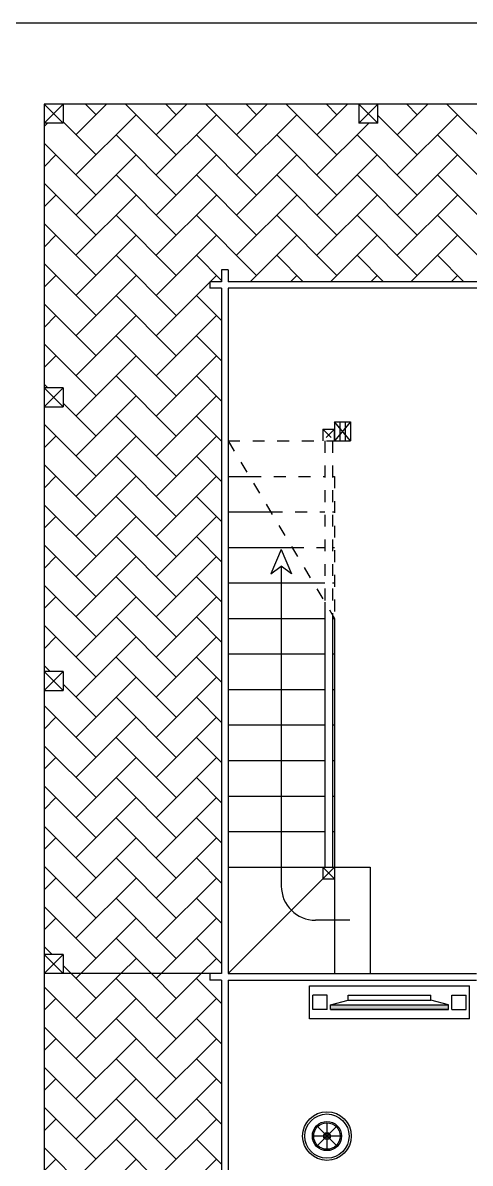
# Model space of a CAD drawing. Header units: inches. Extents: x 86794 to 87086, y 41803 to 41823.
# Drawn here: x 86801.26 to 86805.05, y 41811.87 to 41821.5 of the extents above; entities that cross this region are included whole.
import ezdxf

# ---------------------------------------------------------------- set-up
doc = ezdxf.new("R2010")
doc.units = ezdxf.units.IN
doc.header["$MEASUREMENT"] = 0
doc.linetypes.add('ACAD_ISO03W100', pattern=[30, 12, -18])

msp = doc.modelspace()

# ---------------------------------------------------------------- hatches: boundary and pattern name
at = {"ltscale": 60}
h = msp.add_hatch(dxfattribs=at)
h.set_pattern_fill('AR-HBONE', color=252, scale=0.06)
h.paths.add_polyline_path([(86801.6042, 41820.8167), (86801.6042, 41820.6567), (86801.4442, 41820.6567), (86801.4442, 41818.4201), (86801.6042, 41818.4201), (86801.6042, 41818.2601), (86801.4442, 41818.2601), (86801.4442, 41816.0234), (86801.6042, 41816.0234), (86801.6042, 41815.8634), (86801.4442, 41815.8634), (86801.4442, 41813.6317), (86801.6042, 41813.6317), (86801.6042, 41813.4717), (86802.9442, 41813.4717), (86802.9442, 41819.2617), (86802.8442, 41819.2617), (86802.8442, 41819.3167), (86802.9442, 41819.3167), (86802.9442, 41819.4167), (86802.9992, 41819.4167), (86802.9992, 41819.3167), (86806.0442, 41819.3167), (86806.0442, 41819.3617), (86807.6442, 41819.3617), (86807.6442, 41819.3167), (86808.6892, 41819.3167), (86808.6892, 41819.4167), (86808.7442, 41819.4167), (86808.7442, 41819.3167), (86810.6892, 41819.3167), (86810.6892, 41819.4167), (86810.7442, 41819.4167), (86810.7442, 41819.3167), (86810.8442, 41819.3167), (86810.8442, 41819.2617), (86810.7442, 41819.2617), (86810.7442, 41818.0817), (86810.8442, 41818.0817), (86810.8442, 41818.0267), (86810.7442, 41818.0267), (86810.7442, 41817.4267), (86810.7892, 41817.4267), (86810.7892, 41817.1267), (86810.7442, 41817.1267), (86810.7442, 41816.5267), (86810.8442, 41816.5267), (86810.8442, 41816.4717), (86810.7442, 41816.4717), (86810.7442, 41815.5717), (86810.7892, 41815.5717), (86810.7892, 41814.3717), (86810.7442, 41814.3717), (86810.7442, 41813.4717), (86812.0842, 41813.4717), (86812.0842, 41813.6317), (86812.2442, 41813.6317), (86812.2442, 41815.8634), (86812.0842, 41815.8634), (86812.0842, 41816.0234), (86812.2442, 41816.0234), (86812.2442, 41818.2601), (86812.0842, 41818.2601), (86812.0842, 41818.4201), (86812.2442, 41818.4201), (86812.2442, 41820.6567), (86812.0842, 41820.6567), (86812.0842, 41820.8167), (86809.5842, 41820.8167), (86809.5842, 41820.6567), (86809.4242, 41820.6567), (86809.4242, 41820.8167), (86806.9242, 41820.8167), (86806.9242, 41820.6567), (86806.7642, 41820.6567), (86806.7642, 41820.8167), (86804.2642, 41820.8167), (86804.2642, 41820.6567), (86804.1042, 41820.6567), (86804.1042, 41820.8167)])
h = msp.add_hatch(dxfattribs=at)
h.set_pattern_fill('AR-HBONE', color=252, scale=0.06)
h.paths.add_polyline_path([(86802.9442, 41809.5942), (86802.8992, 41809.5942), (86802.8992, 41811.3942), (86802.9442, 41811.3942), (86802.9442, 41813.4167), (86802.8442, 41813.4167), (86802.8442, 41813.4717), (86801.4442, 41813.4717), (86801.4442, 41806.0167), (86812.2442, 41806.0167), (86812.2442, 41813.4717), (86810.8442, 41813.4717), (86810.8442, 41813.4167), (86810.7442, 41813.4167), (86810.7442, 41811.3942), (86810.7892, 41811.3942), (86810.7892, 41809.5942), (86810.7442, 41809.5942), (86810.7442, 41807.5717), (86810.8442, 41807.5717), (86810.8442, 41807.5167), (86810.7442, 41807.5167), (86810.7442, 41807.4167), (86810.6892, 41807.4167), (86810.6892, 41807.5167), (86810.0167, 41807.5167), (86810.0167, 41807.4717), (86808.4167, 41807.4717), (86808.4167, 41807.5167), (86805.2717, 41807.5167), (86805.2717, 41807.4717), (86803.6717, 41807.4717), (86803.6717, 41807.5167), (86802.9992, 41807.5167), (86802.9992, 41807.4167), (86802.9442, 41807.4167), (86802.9442, 41807.5167), (86802.8442, 41807.5167), (86802.8442, 41807.5717), (86802.9442, 41807.5717)])
h = msp.add_hatch(color=252, dxfattribs=at)
h.dxf.hatch_style = 1
h.paths.add_polyline_path([(86803.8636, 41813.2081), (86803.8636, 41813.1681), (86804.8636, 41813.1681), (86804.8636, 41813.2081)])

# ---------------------------------------------------------------- linework, layer by layer
for p, q in [((86794.4922, 41821.5043), (86821.8296, 41821.5043)), ((86801.4442, 41820.8167), (86801.4442, 41806.0167)), ((86812.2442, 41820.8167), (86801.4442, 41820.8167)), ((86801.6042, 41820.8167), (86801.6042, 41820.6567)), ((86804.1042, 41820.8167), (86804.1042, 41820.6567)), ((86801.6042, 41820.6567), (86801.4442, 41820.6567)), ((86804.2642, 41820.6567), (86804.1042, 41820.6567)), ((86802.9992, 41819.4167), (86802.9442, 41819.4167)), ((86802.9442, 41819.4167), (86802.9442, 41819.3167)), ((86802.9992, 41819.4167), (86802.9992, 41819.3167)), ((86802.9442, 41819.3167), (86802.8442, 41819.3167)), ((86802.8442, 41819.3167), (86802.8442, 41819.2617)), ((86806.0442, 41819.3167), (86802.9992, 41819.3167)), ((86802.9442, 41819.2617), (86802.8442, 41819.2617)), ((86802.9442, 41819.2617), (86802.9442, 41813.4717)), ((86802.9992, 41819.2617), (86802.9992, 41813.4717)), ((86808.6892, 41819.2617), (86802.9992, 41819.2617)), ((86801.6042, 41818.4201), (86801.6042, 41818.2601)), ((86802.9992, 41817.6717), (86803.1792, 41817.6717)), ((86802.9992, 41817.3717), (86803.3592, 41817.3717)), ((86802.9992, 41817.0717), (86803.5392, 41817.0717)), ((86802.9992, 41816.7717), (86803.7192, 41816.7717)), ((86802.9992, 41816.4717), (86803.8172, 41816.4717)), ((86803.8812, 41816.4717), (86803.8992, 41816.4717)), ((86803.8992, 41816.4717), (86803.8992, 41813.4717)), ((86802.9992, 41816.1717), (86803.8172, 41816.1717)), ((86803.8812, 41816.1717), (86803.8992, 41816.1717)), ((86801.6042, 41816.0234), (86801.6042, 41815.8634)), ((86802.9992, 41815.8717), (86803.8172, 41815.8717)), ((86803.8812, 41815.8717), (86803.8992, 41815.8717)), ((86802.9992, 41815.5717), (86803.8172, 41815.5717)), ((86803.8812, 41815.5717), (86803.8992, 41815.5717)), ((86802.9992, 41815.2717), (86803.8172, 41815.2717)), ((86803.8812, 41815.2717), (86803.8992, 41815.2717)), ((86802.9992, 41814.9717), (86803.8172, 41814.9717)), ((86803.8812, 41814.9717), (86803.8992, 41814.9717)), ((86802.9992, 41814.6717), (86803.8172, 41814.6717)), ((86803.8812, 41814.6717), (86803.8992, 41814.6717)), ((86802.9992, 41814.3717), (86804.1992, 41814.3717)), ((86803.7992, 41814.3717), (86803.7992, 41814.2717)), ((86804.1992, 41814.3717), (86804.1992, 41813.4717)), ((86803.7992, 41814.2717), (86803.8992, 41814.2717)), ((86801.6042, 41813.6317), (86801.6042, 41813.4717)), ((86802.9442, 41813.4717), (86801.4442, 41813.4717)), ((86802.9442, 41813.4717), (86802.8442, 41813.4717)), ((86802.8442, 41813.4717), (86802.8442, 41813.4167)), ((86802.9992, 41813.4717), (86805.0992, 41813.4717)), ((86802.9442, 41813.4167), (86802.8442, 41813.4167)), ((86802.9442, 41813.4167), (86802.9442, 41811.3942)), ((86802.9992, 41813.4167), (86802.9992, 41807.5717)), ((86802.9992, 41813.4167), (86805.0992, 41813.4167))]:
    msp.add_line(p, q)
at = {"ltscale": 0.006}
for p, q in [((86801.4442, 41820.8167), (86801.6042, 41820.6567)), ((86801.4442, 41820.6567), (86801.6042, 41820.8167)), ((86804.1042, 41820.8167), (86804.2642, 41820.6567)), ((86804.2642, 41820.8167), (86804.1042, 41820.6567)), ((86804.2642, 41820.6567), (86804.2642, 41820.8167)), ((86801.6042, 41818.4201), (86801.4442, 41818.4201)), ((86801.4442, 41818.2601), (86801.6042, 41818.4201)), ((86801.4442, 41818.4201), (86801.6042, 41818.2601)), ((86801.4442, 41818.2601), (86801.6042, 41818.2601)), ((86803.8992, 41818.1317), (86803.8992, 41817.9717)), ((86803.8992, 41818.1317), (86804.0342, 41818.1317)), ((86804.0342, 41818.1317), (86803.8992, 41817.9717)), ((86804.0342, 41817.9717), (86803.8992, 41818.1317)), ((86803.8992, 41817.9717), (86803.8992, 41818.0717)), ((86803.9442, 41818.1317), (86803.9442, 41817.9717)), ((86803.9892, 41818.1317), (86803.9892, 41817.9717)), ((86804.0342, 41818.1317), (86804.0342, 41817.9717)), ((86803.8992, 41817.9717), (86804.0342, 41817.9717)), ((86803.4492, 41817.0548), (86803.3606, 41816.8501)), ((86803.4492, 41817.0548), (86803.5345, 41816.8501)), ((86803.8812, 41817.0717), (86803.8992, 41817.0717)), ((86803.3606, 41816.8501), (86803.4492, 41816.9144)), ((86803.4492, 41816.9144), (86803.4492, 41814.2112)), ((86803.5345, 41816.8501), (86803.4492, 41816.9144)), ((86803.7192, 41816.7717), (86803.8172, 41816.7717)), ((86803.8812, 41816.7717), (86803.8992, 41816.7717)), ((86803.8172, 41816.6084), (86803.8172, 41814.3717)), ((86803.8812, 41816.5017), (86803.8812, 41814.3717)), ((86801.6042, 41816.0234), (86801.4442, 41816.0234)), ((86801.4442, 41815.8634), (86801.6042, 41816.0234)), ((86801.4442, 41816.0234), (86801.6042, 41815.8634)), ((86801.4442, 41815.8634), (86801.6042, 41815.8634)), ((86803.8992, 41814.3717), (86802.9992, 41813.4717)), ((86803.7992, 41814.3717), (86803.8992, 41814.2717)), ((86804.0291, 41813.9217), (86803.7387, 41813.9217)), ((86801.6042, 41813.6317), (86801.4442, 41813.6317)), ((86801.4442, 41813.4717), (86801.6042, 41813.6317)), ((86801.4442, 41813.6317), (86801.6042, 41813.4717))]:
    msp.add_line(p, q, dxfattribs=at)
at = {"linetype": 'ACAD_ISO03W100', "ltscale": 0.006}
for p, q in [((86803.7992, 41818.0717), (86803.7992, 41817.9717)), ((86803.7992, 41818.0717), (86803.8992, 41818.0717)), ((86803.7992, 41818.0717), (86803.8992, 41817.9717)), ((86803.8992, 41818.0717), (86803.7992, 41817.9717)), ((86802.9992, 41817.9717), (86803.8992, 41817.9717)), ((86802.9992, 41817.9717), (86803.8992, 41816.4717)), ((86803.8172, 41817.9717), (86803.8172, 41816.6084)), ((86803.8812, 41817.9717), (86803.8812, 41816.5017)), ((86803.1792, 41817.6717), (86803.8172, 41817.6717)), ((86803.8812, 41817.6717), (86803.8992, 41817.6717)), ((86803.8992, 41817.6717), (86803.8992, 41816.4717)), ((86803.3592, 41817.3717), (86803.8172, 41817.3717)), ((86803.8812, 41817.3717), (86803.8992, 41817.3717)), ((86803.5392, 41817.0717), (86803.8172, 41817.0717))]:
    msp.add_line(p, q, dxfattribs=at)
at = {"color": 252, "ltscale": 60}
for p, q in [((86803.6865, 41813.3681), (86805.0408, 41813.3681)), ((86803.6865, 41813.0881), (86803.6865, 41813.3681)), ((86805.0408, 41813.0881), (86805.0408, 41813.3681)), ((86803.7159, 41813.1681), (86803.7159, 41813.2881)), ((86803.8364, 41813.2881), (86803.7159, 41813.2881)), ((86803.8364, 41813.1681), (86803.8364, 41813.2881)), ((86803.8636, 41813.2081), (86804.0136, 41813.2481)), ((86804.0136, 41813.2881), (86804.7136, 41813.2881)), ((86804.0136, 41813.2481), (86804.0136, 41813.2881)), ((86804.0136, 41813.2481), (86804.7136, 41813.2481)), ((86804.7136, 41813.2481), (86804.7136, 41813.2881)), ((86804.8636, 41813.2081), (86804.7136, 41813.2481)), ((86804.8909, 41813.1681), (86804.8909, 41813.2881)), ((86804.8909, 41813.2881), (86805.0113, 41813.2881)), ((86805.0113, 41813.1681), (86805.0113, 41813.2881)), ((86803.8364, 41813.1681), (86803.7159, 41813.1681)), ((86803.8636, 41813.1681), (86804.8636, 41813.1681)), ((86804.8636, 41813.1681), (86803.8636, 41813.1681)), ((86804.8909, 41813.1681), (86805.0113, 41813.1681)), ((86805.0408, 41813.0881), (86803.6865, 41813.0881)), ((86803.9145, 41812.0194), (86803.7558, 41812.1781)), ((86803.7558, 41812.0194), (86803.9145, 41812.1781)), ((86803.8352, 41812.211), (86803.8352, 41811.9865)), ((86803.9474, 41812.0987), (86803.723, 41812.0987))]:
    msp.add_line(p, q, dxfattribs=at)
at = {"color": 250}
for p, q in [((86803.8636, 41813.2081), (86804.8636, 41813.2081)), ((86803.8636, 41813.1681), (86803.8636, 41813.2081)), ((86804.8636, 41813.1681), (86804.8636, 41813.2081))]:
    msp.add_line(p, q, dxfattribs=at)
at = {"color": 252, "ltscale": 60}
for radius in [0.2055, 0.1868, 0.1235, 0.1122, 0.0298, 0.0271]:
    msp.add_circle((86803.8352, 41812.0987), radius, dxfattribs=at)
at = {"ltscale": 0.006}
msp.add_arc((86803.7387, 41814.2112), 0.2895, 180, 270, dxfattribs=at)

doc.saveas('drawing.dxf')
